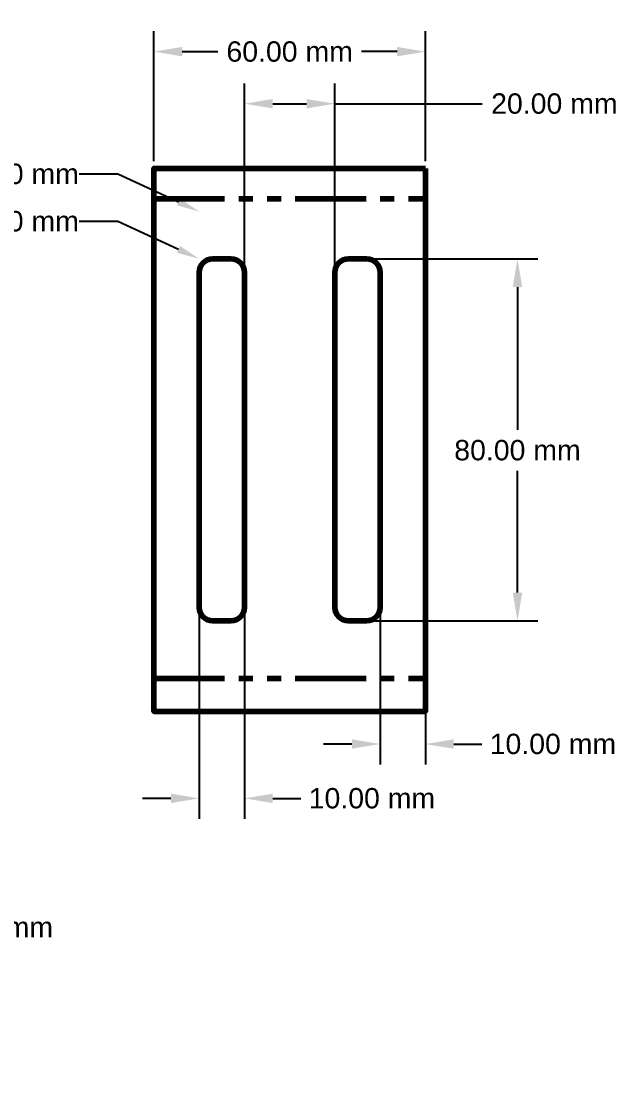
# Model space of a CAD drawing. Header units: millimetres. Extents: x -378 to 0, y -217 to 149.
# Drawn here: x -131.8 to -0.4, y -187 to 48.2 of the extents above; entities that cross this region are included whole.
import ezdxf
from ezdxf import colors
from ezdxf.entities.mleader import LeaderData, LeaderLine
from ezdxf.math import Vec2, Vec3

# ---------------------------------------------------------------- set-up
doc = ezdxf.new("R2010")
doc.units = ezdxf.units.MM
doc.header["$LTSCALE"] = 25
doc.header["$MEASUREMENT"] = 0
doc.header["$PDMODE"] = 2
doc.linetypes.add('PHANTOM2', pattern=[1.25, 0.625, -0.125, 0.125, -0.125, 0.125, -0.125])
doc.styles.get("Standard").update_dxf_attribs({"font": 'arial.ttf'})
doc.dimstyles.get("Standard").update_dxf_attribs({"dimtxt": 0.18, "dimasz": 0.18, "dimexe": 0.18, "dimexo": 0.0625, "dimgap": 0.09, "dimtad": 0, "dimtih": 1, "dimtoh": 1, "dimdec": 4, "dimzin": 0, "dimdsep": 46, "dimtxsty": 'Standard', "dimcen": 0.09, "dimadec": 0, "dimazin": 0, "dimtfac": 1, "dimtdec": 4, "dimtofl": 0, "dimtmove": 0, "dimatfit": 3, "dimfxl": 1, "dimtolj": 1, "dimtzin": 0, "dimarcsym": 0})

# ---------------------------------------------------------------- blocks, each defined once
blk = doc.blocks.new('*D3')
at = {"color": 0, "linetype": 'ByBlock', "lineweight": -2, "transparency": 16777216}
for p, q in [((-102.5, 17.27), (-102.5, 46)), ((-42.5, 17.27), (-42.5, 46)), ((-96.25, 41.5), (-88.41, 41.5)), ((-48.75, 41.5), (-56.59, 41.5))]:
    blk.add_line(p, q, dxfattribs=at)
at = {"color": 0, "linetype": 'ByBlock', "lineweight": 100, "transparency": 16777216}
for points in [[(-96.25, 42.54), (-96.25, 40.46), (-102.5, 41.5)], [(-48.75, 42.54), (-48.75, 40.46), (-42.5, 41.5)]]:
    blk.add_solid(points, dxfattribs=at)
at = {"layer": 'Defpoints', "color": 0, "linetype": 'ByBlock', "lineweight": 100, "transparency": 16777216}
for p in [(-42.5, 41.5), (-102.5, 15.71), (-42.5, 15.71)]:
    blk.add_point(p, dxfattribs=at)
at = {"color": 0, "linetype": 'ByBlock', "lineweight": 100, "transparency": 16777216, "insert": (-72.5, 41.5), "char_height": 4.5, "attachment_point": 5}
blk.add_mtext('\\A1;60.00 mm', dxfattribs=at)
blk = doc.blocks.new('*D4')
at = {"color": 0, "linetype": 'ByBlock', "lineweight": -2, "transparency": 16777216}
for p, q in [((-53.94, -4.29), (-17.65, -4.29)), ((-22.15, -10.54), (-22.15, -42.04)), ((-22.15, -78.04), (-22.15, -51.14)), ((-53.94, -84.29), (-17.65, -84.29))]:
    blk.add_line(p, q, dxfattribs=at)
at = {"color": 0, "linetype": 'ByBlock', "lineweight": 100, "transparency": 16777216}
for points in [[(-23.19, -10.54), (-21.1, -10.54), (-22.15, -4.29)], [(-23.19, -78.04), (-21.1, -78.04), (-22.15, -84.29)]]:
    blk.add_solid(points, dxfattribs=at)
at = {"layer": 'Defpoints', "color": 0, "linetype": 'ByBlock', "lineweight": 100, "transparency": 16777216}
for p in [(-55.5, -4.29), (-55.5, -84.29), (-22.15, -84.29)]:
    blk.add_point(p, dxfattribs=at)
at = {"color": 0, "linetype": 'ByBlock', "lineweight": 100, "transparency": 16777216, "insert": (-22.15, -46.59), "char_height": 4.5, "attachment_point": 5}
blk.add_mtext('\\A1;80.00 mm', dxfattribs=at)
blk = doc.blocks.new('*D5')
at = {"color": 0, "linetype": 'ByBlock', "lineweight": -2, "transparency": 16777216}
for p, q in [((-92.5, -82.85), (-92.5, -128)), ((-82.5, -82.85), (-82.5, -128)), ((-98.75, -123.5), (-105, -123.5)), ((-76.25, -123.5), (-70, -123.5))]:
    blk.add_line(p, q, dxfattribs=at)
at = {"color": 0, "linetype": 'ByBlock', "lineweight": 100, "transparency": 16777216}
for points in [[(-98.75, -122.46), (-98.75, -124.54), (-92.5, -123.5)], [(-76.25, -122.46), (-76.25, -124.54), (-82.5, -123.5)]]:
    blk.add_solid(points, dxfattribs=at)
at = {"layer": 'Defpoints', "color": 0, "linetype": 'ByBlock', "lineweight": 100, "transparency": 16777216}
for p in [(-92.5, -81.29), (-82.5, -81.29), (-82.5, -123.5)]:
    blk.add_point(p, dxfattribs=at)
at = {"color": 0, "linetype": 'ByBlock', "lineweight": 100, "transparency": 16777216, "insert": (-54.32, -123.5), "char_height": 4.5, "attachment_point": 5}
blk.add_mtext('\\A1;10.00 mm', dxfattribs=at)
blk = doc.blocks.new('*D6')
at = {"color": 0, "linetype": 'ByBlock', "lineweight": -2, "transparency": 16777216}
for p, q in [((-82.5, -5.73), (-82.5, 34.5)), ((-62.5, -5.73), (-62.5, 34.5)), ((-76.25, 30), (-68.75, 30)), ((-62.5, 30), (-29.93, 30))]:
    blk.add_line(p, q, dxfattribs=at)
at = {"color": 0, "linetype": 'ByBlock', "lineweight": 100, "transparency": 16777216}
for points in [[(-76.25, 31.04), (-76.25, 28.96), (-82.5, 30)], [(-68.75, 31.04), (-68.75, 28.96), (-62.5, 30)]]:
    blk.add_solid(points, dxfattribs=at)
at = {"layer": 'Defpoints', "color": 0, "linetype": 'ByBlock', "lineweight": 100, "transparency": 16777216}
for p in [(-62.5, 30), (-82.5, -7.29), (-62.5, -7.29)]:
    blk.add_point(p, dxfattribs=at)
at = {"color": 0, "linetype": 'ByBlock', "lineweight": 100, "transparency": 16777216, "insert": (-14, 30), "char_height": 4.5, "attachment_point": 5}
blk.add_mtext('\\A1;20.00 mm', dxfattribs=at)
blk = doc.blocks.new('*D7')
at = {"color": 0, "linetype": 'ByBlock', "lineweight": -2, "transparency": 16777216}
for p, q in [((-52.5, -82.85), (-52.5, -116)), ((-42.5, -82.85), (-42.5, -116)), ((-58.75, -111.5), (-65, -111.5)), ((-36.25, -111.5), (-30, -111.5))]:
    blk.add_line(p, q, dxfattribs=at)
at = {"color": 0, "linetype": 'ByBlock', "lineweight": 100, "transparency": 16777216}
for points in [[(-58.75, -110.46), (-58.75, -112.54), (-52.5, -111.5)], [(-36.25, -110.46), (-36.25, -112.54), (-42.5, -111.5)]]:
    blk.add_solid(points, dxfattribs=at)
at = {"layer": 'Defpoints', "color": 0, "linetype": 'ByBlock', "lineweight": 100, "transparency": 16777216}
for p in [(-52.5, -81.29), (-42.5, -81.29), (-42.5, -111.5)]:
    blk.add_point(p, dxfattribs=at)
at = {"color": 0, "linetype": 'ByBlock', "lineweight": 100, "transparency": 16777216, "insert": (-14.32, -111.5), "char_height": 4.5, "attachment_point": 5}
blk.add_mtext('\\A1;10.00 mm', dxfattribs=at)
blk = doc.blocks.new('*D10')
at = {"color": 0, "linetype": 'ByBlock', "lineweight": -2, "transparency": 16777216}
for p, q in [((-188.94, -127), (-134.26, -127)), ((-138.76, -133.25), (-138.76, -147.45)), ((-138.76, -180.75), (-138.76, -156.55)), ((-188.94, -187), (-134.26, -187))]:
    blk.add_line(p, q, dxfattribs=at)
at = {"color": 0, "linetype": 'ByBlock', "lineweight": 100, "transparency": 16777216}
for points in [[(-139.8, -133.25), (-137.72, -133.25), (-138.76, -127)], [(-139.8, -180.75), (-137.72, -180.75), (-138.76, -187)]]:
    blk.add_solid(points, dxfattribs=at)
at = {"layer": 'Defpoints', "color": 0, "linetype": 'ByBlock', "lineweight": 100, "transparency": 16777216}
for p in [(-190.5, -127), (-190.5, -187), (-138.76, -187)]:
    blk.add_point(p, dxfattribs=at)
at = {"color": 0, "linetype": 'ByBlock', "lineweight": 100, "transparency": 16777216, "insert": (-138.76, -152), "char_height": 4.5, "attachment_point": 5}
blk.add_mtext('\\A1;60.00 mm', dxfattribs=at)

msp = doc.modelspace()

# ---------------------------------------------------------------- linework, layer by layer
at = {"linetype": 'ByBlock', "lineweight": 100}
msp.add_line((-102.5, 15.7082), (-102.5, -4.2918), dxfattribs=at)
at = {"linetype": 'PHANTOM2', "lineweight": 100}
for p, q in [((-102.5, 9), (-42.5, 9)), ((-102.5, -97), (-42.5, -97))]:
    msp.add_line(p, q, dxfattribs=at)
at = {"linetype": 'ByBlock', "lineweight": 100}
msp.add_lwpolyline([(-42.5, 15.7082), (-42.5, -104.2918), (-102.5, -104.2918), (-102.5, 15.7082)], close=True, dxfattribs=at)
for points in [[(-85.5, -84.2918), (-89.5, -84.2918, -0.414213562), (-92.5, -81.2918), (-92.5, -7.2918, -0.414213562), (-89.5, -4.2918), (-85.5, -4.2918, -0.414213562), (-82.5, -7.2918), (-82.5, -81.2918, -0.414213562)], [(-52.5, -81.2918), (-52.5, -7.2918, 0.414213562), (-55.5, -4.2918), (-59.5, -4.2918, 0.414213562), (-62.5, -7.2918), (-62.5, -81.2918, 0.414213562), (-59.5, -84.2918), (-55.5, -84.2918, 0.414213562)]]:
    msp.add_lwpolyline(points, format="xyb", close=True, dxfattribs=at)

# ---------------------------------------------------------------- dimensions: what is measured, and where the dimension line sits
for base, p1, p2, text, picture, middle in [((-42.5, 41.5), (-102.5, 15.7082), (-42.5, 15.7082), '60.00 mm', '*D3', (-72.5, 41.5)), ((-62.5, 30), (-82.5, -7.2918), (-62.5, -7.2918), '20.00 mm', '*D6', (-14, 30))]:
    dim = msp.add_linear_dim(base=base, p1=p1, p2=p2, text=text, dimstyle='Standard', override={"dimscale": 25, "dimasz": 0.25}, dxfattribs=at)
    dim.commit()
    dim.dimension.update_dxf_attribs({"geometry": picture, "text_midpoint": middle, "dimtype": 160})
for base, p1, p2, text, override, picture, middle in [((-22.1458, -84.2918), (-55.5, -4.2918), (-55.5, -84.2918), '80.00 mm', {"dimscale": 25, "dimasz": 0.25}, '*D4', (-22.1458, -46.58937)), ((-138.76, -187), (-190.5, -127), (-190.5, -187), '60.00 mm', {"dimscale": 25, "dimasz": 0.25, "dimcen": 0.03}, '*D10', (-138.76, -152))]:
    dim = msp.add_linear_dim(base=base, p1=p1, p2=p2, angle=90, text=text, dimstyle='Standard', override=override, dxfattribs=at)
    dim.commit()
    dim.dimension.update_dxf_attribs({"geometry": picture, "text_midpoint": middle, "dimtype": 160})
for base, p1, p2, picture, middle in [((-82.5, -123.5), (-92.5, -81.2918), (-82.5, -81.2918), '*D5', (-54.31907, -123.5)), ((-42.5, -111.5), (-52.5, -81.2918), (-42.5, -81.2918), '*D7', (-14.31907, -111.5))]:
    dim = msp.add_linear_dim(base=base, p1=p1, p2=p2, text='10.00 mm', dimstyle='Standard', override={"dimscale": 25, "dimasz": 0.25}, dxfattribs=at)
    dim.commit()
    dim.dimension.update_dxf_attribs({"geometry": picture, "text_midpoint": middle})

# ---------------------------------------------------------------- leaders
ml = msp.add_multileader_mtext('Standard', dxfattribs=at)
ml.set_content('R 4.00 mm   ', color=256)
ml.set_leader_properties()
ml.build(insert=Vec2(0, 0))
ml.multileader.update_dxf_attribs({"dogleg_length": 0.36, "arrow_head_size": 5})
ctx = ml.context
ctx.base_point, ctx.char_height, ctx.arrow_head_size, ctx.landing_gap_size, ctx.plane_origin = Vec3(-149.02243, 14.4611), 4.5, 5, 0.09, Vec3(41.0506, 51.65086)
ctx.text_align_type = 2
notes = []
notes.append((ctx, [(0, (1, 1, 0), (-110.5, 14.4611), (-1, 0), 8.5, [(0, [(-92.5, 6.16931)], 0, [])])]))
ctx.mtext.insert, ctx.mtext.alignment, ctx.mtext.flow_direction = Vec3(-119.09, 16.74947), 3, 5
ml = msp.add_multileader_mtext('Standard', dxfattribs=at)
ml.set_content('R 4.00 mm   ', color=256)
ml.set_leader_properties()
ml.build(insert=Vec2(0, 0))
ml.multileader.update_dxf_attribs({"dogleg_length": 0.36, "arrow_head_size": 5})
ctx = ml.context
ctx.base_point, ctx.char_height, ctx.arrow_head_size, ctx.landing_gap_size, ctx.plane_origin = Vec3(-149.02243, 4), 4.5, 5, 0.09, Vec3(41.0506, 41.18976)
ctx.text_align_type = 2
notes.append((ctx, [(0, (1, 1, 0), (-110.5, 4), (-1, 0), 8.5, [(0, [(-92.5, -4.2918)], 0, [])])]))
ctx.mtext.insert, ctx.mtext.alignment, ctx.mtext.flow_direction = Vec3(-119.09, 6.28837), 3, 5
for ctx, leaders in notes:
    for number, flags, end, landing, length, lines in leaders:
        leader = LeaderData()
        leader.index, (leader.has_last_leader_line, leader.has_dogleg_vector, leader.attachment_direction) = number, flags
        leader.last_leader_point, leader.dogleg_vector, leader.dogleg_length = Vec3(end), Vec3(landing), length
        for number, points, colour, breaks in lines:
            line = LeaderLine()
            line.index, line.vertices, line.color, line.breaks = number, Vec3.list(points), colors.encode_raw_color(colour), breaks
            leader.lines.append(line)
        ctx.leaders.append(leader)

doc.saveas('drawing.dxf')
